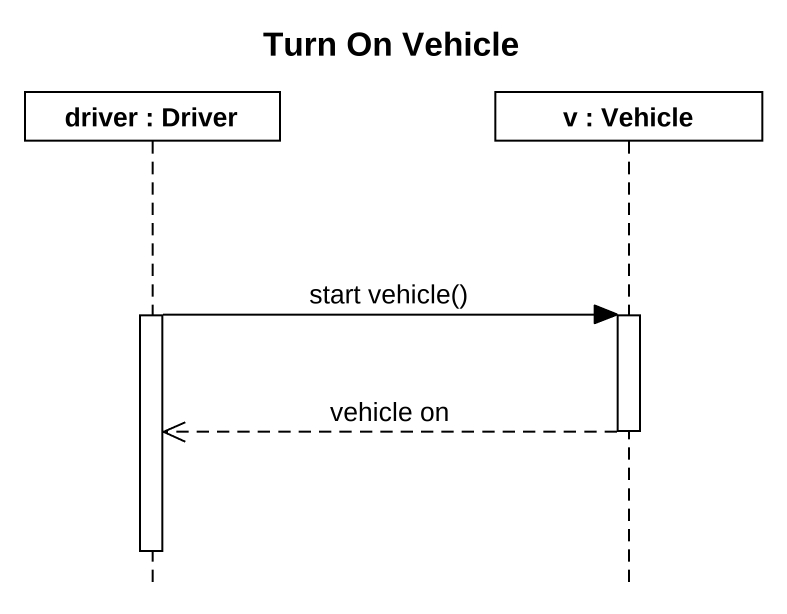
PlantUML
@startuml
title Turn On Vehicle
hide footbox
participant "driver : Driver" as driver #FFFFFF
participant "v : Vehicle" as v #FFFFFF

activate driver
driver -> v : start vehicle()
activate v
v -->> driver : vehicle on
deactivate v
deactivate driver
@enduml
